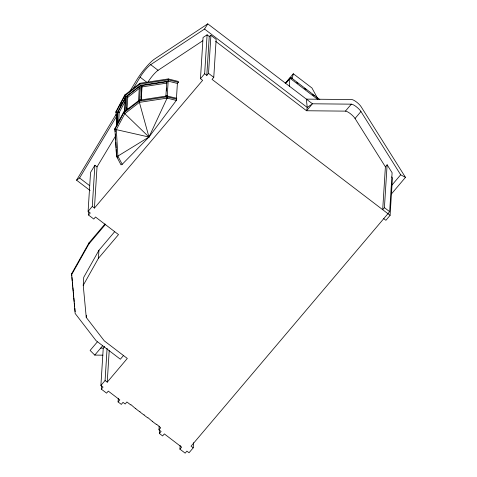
<?xml version="1.0" encoding="UTF-8"?>
<svg xmlns="http://www.w3.org/2000/svg" width="477" height="477" viewBox="0 0 477 477"><rect width="100%" height="100%" fill="white"/><g stroke="black" fill="none" stroke-linecap="round" stroke-linejoin="round"><path stroke-width="0.72" d="M123.621 355.371L120.359 359.223L96.104 340.703L75.157 313.478L71.592 273.804L88.972 242.9L105.029 223.94M107.104 348.329L105.077 380.515L107.23 382.16L127.311 358.448L104.296 340.876L86.254 317.426L83.236 285.318L83.743 277.292L98.936 250.276L114.713 231.643M83.236 285.318L98.429 258.301L118.511 234.589L95.495 217.017L93.778 219.044L88.537 215.038L90.254 213.01L88.102 211.371L90.552 172.441L94.881 165.227L97.034 166.872L94.44 208.067L92.288 206.422L94.881 165.227M88.537 215.038L88.764 211.389M71.526 274.871L88.907 243.968L88.972 242.9M86.254 317.426L86.397 315.237M98.429 258.301L98.936 250.276M116.734 124.879L116.048 111.487L124.825 94.965L139.934 83.278L168.292 78.932L178.386 81.448L178.332 82.324L177.39 83.433L176.317 100.42L148.979 137.036L122.231 164.291L121.003 164.875L116.525 156.307L114.945 129.696L115.148 128.158L123.626 112.196L139.23 100.212L166.938 95.96L176.717 98.28L176.317 100.42L167.111 98.125L139.403 102.376L124.801 113.669L116.322 129.631L117.897 156.241L122.231 164.291M115.148 128.158L114.945 129.696L116.322 129.631L148.979 137.036L167.111 98.125L167.51 95.99M116.507 126.643L117.39 112.644L125.874 96.682L140.471 85.389L168.178 81.144L177.39 83.433M116.758 125.201L117.121 119.417M117.259 117.264L117.437 114.391M117.163 124.944L117.98 111.922L125.224 98.286L124.39 111.6M193.537 442.698L193.215 447.82L189.029 452.762L186.877 451.123L185.159 453.15L179.912 449.143L181.636 447.116L164.338 433.909L162.621 435.942L159.396 433.474L161.113 431.446L158.96 429.801L160.677 427.774L156.534 424.196L156.319 424.447L152.503 421.531L152.718 421.274L151.966 421.119L147.953 417.643L147.739 417.894L144.054 415.079L144.269 414.829L143.517 414.674L139.833 411.86L140.047 411.603L139.296 411.448L135.611 408.634L135.826 408.378L135.074 408.223L130.931 404.639L130.716 404.895L126.894 401.98L125.177 404.007L123.024 402.361L121.307 404.395L118.081 401.926L119.799 399.899L108.285 391.11L106.568 393.137L101.327 389.131L103.044 387.103L100.891 385.464L103.241 348.156L104.636 346.505M101.327 389.131L101.553 385.458M125.075 101.476L119.208 112.518L118.624 121.856L117.39 121.265M123.626 112.196L123.573 113.073L115.088 129.034L116.322 129.631M115.994 112.363L124.771 95.841L124.825 94.965M123.984 111.779L123.573 113.073L124.801 113.669L148.979 137.036L116.674 156.826M107.23 382.16L109.215 350.577M124.95 111.368L125.874 96.682M125.988 110.891L126.906 96.3L139.379 86.653L138.527 101.362L139.403 102.376L148.979 137.036M126.983 109.99L127.782 97.314L126.906 96.3M118.081 401.926L118.314 398.241M124.771 95.841L139.88 84.155L139.934 83.278M139.23 100.212L139.403 102.376M139.546 100.146L140.471 85.389M140.888 100.134L141.8 85.621L166.795 81.788L167.022 83.076L142.033 86.909L141.162 100.707M165.883 96.282L166.795 81.788M166.157 96.831L166.252 95.352M166.527 90.976L166.706 88.108M166.938 95.96L167.111 98.125M167.254 95.847L168.292 78.932M158.96 429.801L159.193 426.14M159.396 433.474L159.622 429.801M94.44 208.067L202.618 80.327L200.465 78.687L203.059 37.486L207.101 34.815L209.254 36.455L206.803 75.384L204.657 73.738L207.101 34.815M179.912 449.143L180.145 445.446M206.803 75.384L208.527 73.357L210.917 35.358L216.159 39.364L213.768 77.357L212.05 79.385L390.091 215.342L385.905 220.291L383.752 218.645M289.342 86.295L289.855 78.133L290.857 77.471L319.84 99.604M385.398 166.819L382.697 209.695L384.414 207.668L387.115 164.792L385.398 166.819L355.043 118.481A7 1.825 40.3 0 0 350.309 113.633A7 1.825 40.3 0 0 345.42 111.129L306.556 110.753L215.682 41.362M193.215 447.82L191.062 446.174L389.661 211.669L392.106 172.746L387.115 164.792M390.091 215.342L392.44 178.034L391.754 176.949M292.234 78.294L293.319 73.762L311.97 88.006L317.634 98.453M176.377 99.544L176.717 98.28M120.496 106.025L122.535 102.191M124.229 99.001L125.588 96.443M90.099 190.52L76.553 180.175L116.209 114.11M129.559 91.876L136.422 80.44A19.921 3.661 -52.6 0 1 143.911 69.803L147.28 65.826A19.921 3.661 -52.6 0 1 154.524 59.065L207.769 23.85L312.453 103.789L351.322 104.165A7 1.825 40.3 0 1 356.206 106.669A7 1.825 40.3 0 1 360.946 111.511L400.674 174.797L405.474 177.366L391.51 193.853M76.553 180.175L79.587 177.987L116.746 116.084M133.214 88.644L140.107 77.161A11.645 2.141 -52.6 0 1 150.69 64.663L204.544 29.043L207.769 23.85M97.034 166.872L115.768 135.659M88.102 211.371L92.288 206.422M200.465 78.687L204.657 73.738M88.907 243.968L105.429 224.452M285.192 83.362L293.319 73.762M285.568 83.189L289.855 78.133L317.968 99.598M286.57 82.533L290.857 77.471L291.674 78.449M97.32 341.926L90.105 350.44L94.768 355.097L102.913 355.174M94.768 355.097L102.591 345.861M100.891 385.464L105.077 380.515M345.42 111.129L351.322 104.165M355.043 118.481L360.946 111.511M392.011 185.028L400.674 174.797M127.782 97.314L139.689 88.102M148.24 81.603A11.645 2.141 -52.6 0 1 158.078 70.304L202.731 40.772M209.254 36.455L210.917 35.358M139.88 84.155L168.238 79.808L178.332 82.324M117.897 156.241L116.525 156.307L116.227 149.516M100.671 348.132L103.241 348.156M176.663 99.156L166.884 96.837L139.177 101.088L123.931 112.655L124.801 113.669M117.98 111.922L119.208 112.518M296.724 82.485L297.887 83.374M304.278 88.251L306.019 89.581M312.405 94.464L314.146 95.794M204.544 29.043L307.242 107.462L306.556 110.753L312.453 103.789L307.242 107.462L306.341 99.121L351.692 99.556A6.887 1.795 40.3 0 1 356.498 102.024A6.887 1.795 40.3 0 1 361.155 106.782L405.474 177.366M208.527 73.357L213.768 77.357M384.414 207.668L389.661 211.669M150.69 64.663L158.078 70.304M140.107 77.161L146.928 82.366M79.587 177.987L89.622 185.648M126.19 107.695L127.067 108.708M116.728 155.949L117.73 157.809M141.8 85.621L142.033 86.909M141.114 96.551L141.341 97.839M71.592 273.804L71.8 275.986M71.938 277.447L72.277 281.084M72.415 282.545L72.76 286.188M72.898 287.643L73.237 291.286M73.375 292.741L73.72 296.384M73.857 297.839L74.197 301.482M74.334 302.937L74.674 306.58M74.811 308.041L75.157 311.684M117.39 112.644L117.569 116.573M116.048 111.487L116.138 112.96M116.227 114.432L116.615 121.057M116.704 122.529L116.877 125.469M115.005 128.82L115.178 131.777M115.309 133.995L115.661 139.904M115.792 142.122L116.144 148.037"/></g></svg>
